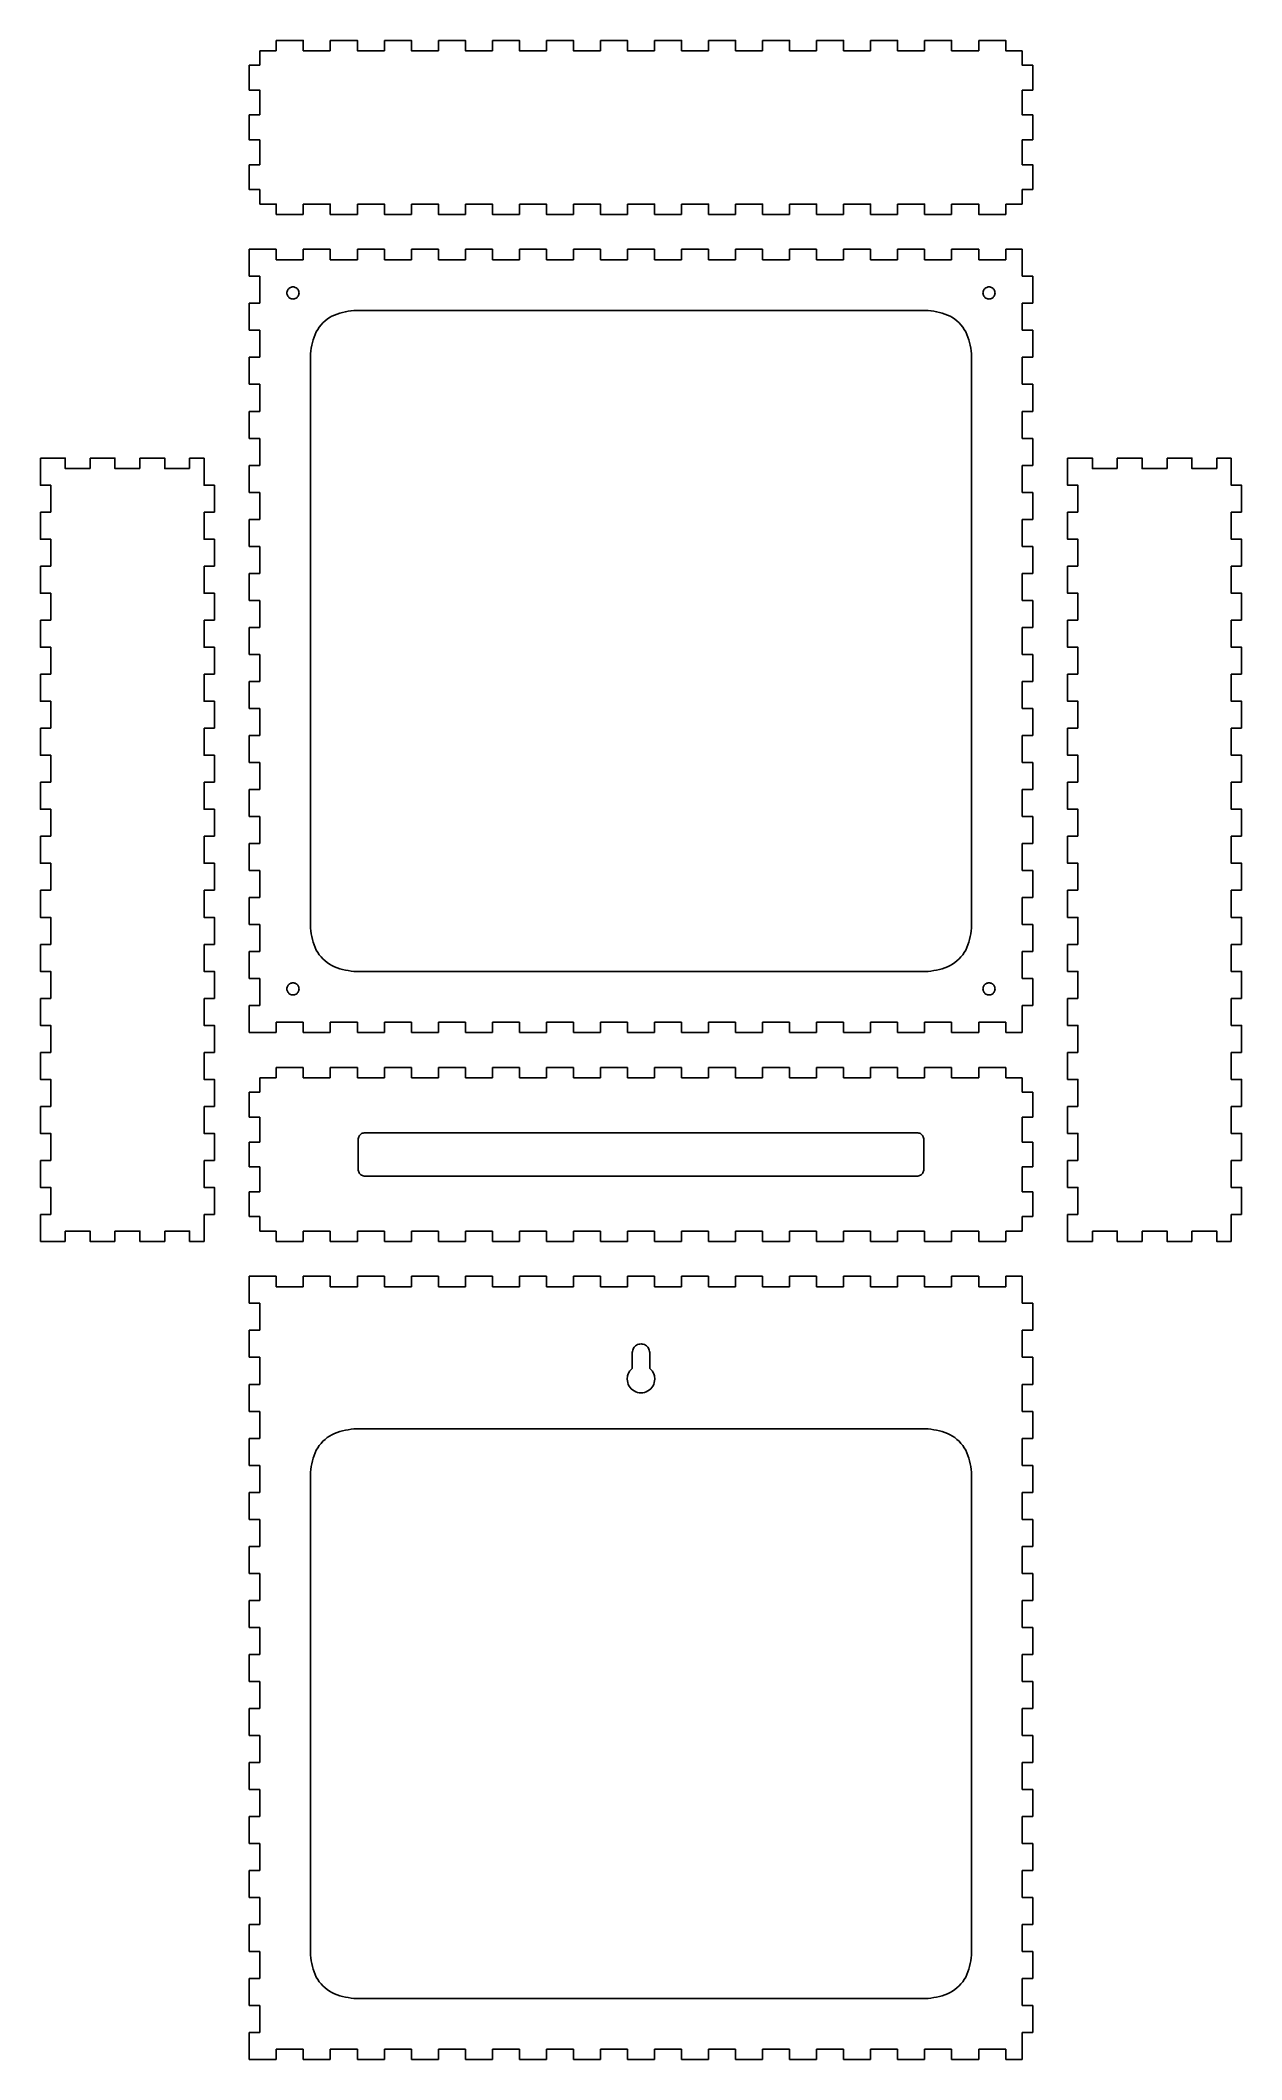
# Model space of a CAD drawing. Extents: x 132 to 477, y 205 to 785.
import ezdxf

# ---------------------------------------------------------------- set-up
doc = ezdxf.new("R2010")
doc.units = 0
doc.layers.add('box_20140827_153616_847966', color=7, linetype='CONTINUOUS')

msp = doc.modelspace()

# ---------------------------------------------------------------- linework, layer by layer
at = {"layer": 'box_20140827_153616_847966', "color": 7}
for points in [[(199.784275, 785.085474), (199.784275, 782.086863)], [(199.784275, 785.085474), (207.541858, 785.085474), (207.541858, 782.086863), (215.299442, 782.086863)], [(215.299442, 785.085474), (215.299442, 782.086863)], [(215.299442, 785.085474), (223.060553, 785.085474), (223.060553, 782.086863), (230.818136, 782.086863)], [(230.818136, 785.085474), (230.818136, 782.086863)], [(230.818136, 785.085474), (238.575719, 785.085474), (238.575719, 782.086863), (246.33683, 782.086863)], [(246.33683, 785.085474), (246.33683, 782.086863)], [(246.33683, 785.085474), (254.094414, 785.085474), (254.094414, 782.086863), (261.851997, 782.086863)], [(261.851997, 785.085474), (261.851997, 782.086863)], [(261.851997, 785.085474), (269.60958, 785.085474), (269.60958, 782.086863), (277.370692, 782.086863)], [(277.370692, 785.085474), (277.370692, 782.086863)], [(277.370692, 785.085474), (285.128275, 785.085474), (285.128275, 782.086863), (292.885858, 782.086863)], [(292.885858, 785.085474), (292.885858, 782.086863)], [(292.885858, 785.085474), (300.646969, 785.085474), (300.646969, 782.086863), (308.404553, 782.086863)], [(308.404553, 785.085474), (308.404553, 782.086863)], [(308.404553, 785.085474), (316.162136, 785.085474), (316.162136, 782.086863), (323.923247, 782.086863)], [(323.923247, 785.085474), (323.923247, 782.086863)], [(323.923247, 785.085474), (331.68083, 785.085474), (331.68083, 782.086863), (339.438414, 782.086863)], [(339.438414, 785.085474), (339.438414, 782.086863)], [(339.438414, 785.085474), (347.195997, 785.085474), (347.195997, 782.086863), (354.957108, 782.086863)], [(354.957108, 785.085474), (354.957108, 782.086863)], [(354.957108, 785.085474), (362.714692, 785.085474), (362.714692, 782.086863), (370.472275, 782.086863)], [(370.472275, 785.085474), (370.472275, 782.086863)], [(370.472275, 785.085474), (378.233386, 785.085474), (378.233386, 782.086863), (385.990969, 782.086863)], [(385.990969, 785.085474), (385.990969, 782.086863)], [(385.990969, 785.085474), (393.748553, 785.085474), (393.748553, 782.086863), (401.506136, 782.086863)], [(401.506136, 785.085474), (401.506136, 782.086863)], [(401.506136, 785.085474), (409.267247, 785.085474), (409.267247, 782.086863), (414.026219, 782.086863)], [(195.025303, 763.657752), (195.025303, 770.801502), (192.026692, 770.801502), (192.026692, 777.941724)], [(195.025303, 777.941724), (192.026692, 777.941724)], [(195.025303, 782.086863), (199.784275, 782.086863)], [(195.025303, 777.941724), (195.025303, 782.086863)], [(417.02483, 770.801502), (417.02483, 777.941724), (414.026219, 777.941724), (414.026219, 782.086863)], [(417.02483, 756.514002), (417.02483, 763.657752), (414.026219, 763.657752), (414.026219, 770.801502)], [(417.02483, 770.801502), (414.026219, 770.801502)], [(195.025303, 749.370252), (195.025303, 756.514002), (192.026692, 756.514002), (192.026692, 763.657752)], [(195.025303, 763.657752), (192.026692, 763.657752)], [(417.02483, 742.23003), (417.02483, 749.370252), (414.026219, 749.370252), (414.026219, 756.514002)], [(417.02483, 756.514002), (414.026219, 756.514002)], [(195.025303, 738.084891), (195.025303, 742.23003), (192.026692, 742.23003), (192.026692, 749.370252)], [(195.025303, 749.370252), (192.026692, 749.370252)], [(195.025303, 738.084891), (199.784275, 738.084891), (199.784275, 735.08628), (207.541858, 735.08628)], [(207.541858, 738.084891), (207.541858, 735.08628)], [(207.541858, 738.084891), (215.299442, 738.084891), (215.299442, 735.08628), (223.060553, 735.08628)], [(223.060553, 738.084891), (223.060553, 735.08628)], [(223.060553, 738.084891), (230.818136, 738.084891), (230.818136, 735.08628), (238.575719, 735.08628)], [(238.575719, 738.084891), (238.575719, 735.08628)], [(238.575719, 738.084891), (246.33683, 738.084891), (246.33683, 735.08628), (254.094414, 735.08628)], [(254.094414, 738.084891), (254.094414, 735.08628)], [(254.094414, 738.084891), (261.851997, 738.084891), (261.851997, 735.08628), (269.60958, 735.08628)], [(269.60958, 738.084891), (269.60958, 735.08628)], [(269.60958, 738.084891), (277.370692, 738.084891), (277.370692, 735.08628), (285.128275, 735.08628)], [(285.128275, 738.084891), (285.128275, 735.08628)], [(285.128275, 738.084891), (292.885858, 738.084891), (292.885858, 735.08628), (300.646969, 735.08628)], [(300.646969, 738.084891), (300.646969, 735.08628)], [(300.646969, 738.084891), (308.404553, 738.084891), (308.404553, 735.08628), (316.162136, 735.08628)], [(316.162136, 738.084891), (316.162136, 735.08628)], [(316.162136, 738.084891), (323.923247, 738.084891), (323.923247, 735.08628), (331.68083, 735.08628)], [(331.68083, 738.084891), (331.68083, 735.08628)], [(331.68083, 738.084891), (339.438414, 738.084891), (339.438414, 735.08628), (347.195997, 735.08628)], [(347.195997, 738.084891), (347.195997, 735.08628)], [(347.195997, 738.084891), (354.957108, 738.084891), (354.957108, 735.08628), (362.714692, 735.08628)], [(362.714692, 738.084891), (362.714692, 735.08628)], [(362.714692, 738.084891), (370.472275, 738.084891), (370.472275, 735.08628), (378.233386, 735.08628)], [(378.233386, 738.084891), (378.233386, 735.08628)], [(378.233386, 738.084891), (385.990969, 738.084891), (385.990969, 735.08628), (393.748553, 735.08628)], [(393.748553, 738.084891), (393.748553, 735.08628)], [(393.748553, 738.084891), (401.506136, 738.084891), (401.506136, 735.08628), (409.267247, 735.08628)], [(409.267247, 738.084891), (409.267247, 735.08628)], [(409.267247, 738.084891), (414.026219, 738.084891)], [(414.026219, 738.084891), (414.026219, 742.23003)], [(417.02483, 742.23003), (414.026219, 742.23003)], [(192.026692, 717.327447), (192.026692, 725.08503)], [(192.026692, 725.08503), (199.784275, 725.08503)], [(199.784275, 725.08503), (199.784275, 722.086419)], [(207.541858, 725.08503), (215.299442, 725.08503)], [(207.541858, 725.08503), (207.541858, 722.086419)], [(215.299442, 725.08503), (215.299442, 722.086419)], [(223.060553, 725.08503), (230.818136, 725.08503)], [(223.060553, 725.08503), (223.060553, 722.086419)], [(230.818136, 725.08503), (230.818136, 722.086419)], [(238.575719, 725.08503), (246.33683, 725.08503)], [(238.575719, 725.08503), (238.575719, 722.086419)], [(246.33683, 725.08503), (246.33683, 722.086419)], [(254.094414, 725.08503), (261.851997, 725.08503)], [(254.094414, 725.08503), (254.094414, 722.086419)], [(261.851997, 725.08503), (261.851997, 722.086419)], [(269.60958, 725.08503), (277.370692, 725.08503)], [(269.60958, 725.08503), (269.60958, 722.086419)], [(277.370692, 725.08503), (277.370692, 722.086419)], [(285.128275, 725.08503), (292.885858, 725.08503)], [(285.128275, 725.08503), (285.128275, 722.086419)], [(292.885858, 725.08503), (292.885858, 722.086419)], [(300.646969, 725.08503), (308.404553, 725.08503)], [(300.646969, 725.08503), (300.646969, 722.086419)], [(308.404553, 725.08503), (308.404553, 722.086419)], [(316.162136, 725.08503), (323.923247, 725.08503)], [(316.162136, 725.08503), (316.162136, 722.086419)], [(323.923247, 725.08503), (323.923247, 722.086419)], [(331.68083, 725.08503), (339.438414, 725.08503)], [(331.68083, 725.08503), (331.68083, 722.086419)], [(339.438414, 725.08503), (339.438414, 722.086419)], [(347.195997, 725.08503), (354.957108, 725.08503)], [(347.195997, 725.08503), (347.195997, 722.086419)], [(354.957108, 725.08503), (354.957108, 722.086419)], [(362.714692, 725.08503), (370.472275, 725.08503)], [(362.714692, 725.08503), (362.714692, 722.086419)], [(370.472275, 725.08503), (370.472275, 722.086419)], [(378.233386, 725.08503), (385.990969, 725.08503)], [(378.233386, 725.08503), (378.233386, 722.086419)], [(385.990969, 725.08503), (385.990969, 722.086419)], [(393.748553, 725.08503), (401.506136, 725.08503)], [(393.748553, 725.08503), (393.748553, 722.086419)], [(401.506136, 725.08503), (401.506136, 722.086419)], [(409.267247, 725.08503), (414.026219, 725.08503)], [(409.267247, 725.08503), (409.267247, 722.086419)], [(414.026219, 717.327447), (414.026219, 725.08503)], [(199.784275, 722.086419), (207.541858, 722.086419)], [(215.299442, 722.086419), (223.060553, 722.086419)], [(230.818136, 722.086419), (238.575719, 722.086419)], [(246.33683, 722.086419), (254.094414, 722.086419)], [(261.851997, 722.086419), (269.60958, 722.086419)], [(277.370692, 722.086419), (285.128275, 722.086419)], [(292.885858, 722.086419), (300.646969, 722.086419)], [(308.404553, 722.086419), (316.162136, 722.086419)], [(323.923247, 722.086419), (331.68083, 722.086419)], [(339.438414, 722.086419), (347.195997, 722.086419)], [(354.957108, 722.086419), (362.714692, 722.086419)], [(370.472275, 722.086419), (378.233386, 722.086419)], [(385.990969, 722.086419), (393.748553, 722.086419)], [(401.506136, 722.086419), (409.267247, 722.086419)], [(195.025303, 717.327447), (192.026692, 717.327447)], [(195.025303, 709.569863), (195.025303, 717.327447)], [(417.02483, 717.327447), (414.026219, 717.327447)], [(417.02483, 709.569863), (417.02483, 717.327447)], [(195.025303, 709.569863), (192.026692, 709.569863)], [(192.026692, 701.808752), (192.026692, 709.569863)], [(206.313707, 712.538361), (206.313707, 712.538361)], [(406.2185, 712.538361), (406.2185, 712.538361)], [(417.02483, 709.569863), (414.026219, 709.569863)], [(414.026219, 701.808752), (414.026219, 709.569863)], [(195.025303, 701.808752), (192.026692, 701.808752)], [(195.025303, 694.051169), (195.025303, 701.808752)], [(222.065751, 707.546012), (386.985767, 707.546012)], [(222.065751, 707.546012), (222.065751, 707.546012)], [(417.02483, 701.808752), (414.026219, 701.808752)], [(417.02483, 694.051169), (417.02483, 701.808752)], [(195.025303, 694.051169), (192.026692, 694.051169)], [(192.026692, 686.293585), (192.026692, 694.051169)], [(209.565751, 530.125961), (209.565751, 695.046002)], [(399.485771, 695.046002), (399.485771, 530.125961)], [(417.02483, 694.051169), (414.026219, 694.051169)], [(414.026219, 686.293585), (414.026219, 694.051169)], [(195.025303, 686.293585), (192.026692, 686.293585)], [(195.025303, 678.532474), (195.025303, 686.293585)], [(417.02483, 686.293585), (414.026219, 686.293585)], [(417.02483, 678.532474), (417.02483, 686.293585)], [(195.025303, 678.532474), (192.026692, 678.532474)], [(192.026692, 670.774891), (192.026692, 678.532474)], [(417.02483, 678.532474), (414.026219, 678.532474)], [(414.026219, 670.774891), (414.026219, 678.532474)], [(195.025303, 670.774891), (192.026692, 670.774891)], [(195.025303, 663.017308), (195.025303, 670.774891)], [(417.02483, 670.774891), (414.026219, 670.774891)], [(417.02483, 663.017308), (417.02483, 670.774891)], [(132.026247, 665.084585), (139.166469, 665.084585), (139.166469, 662.085974), (146.310219, 662.085974)], [(135.024858, 649.569419), (135.024858, 657.327002), (132.026247, 657.327002), (132.026247, 665.084585)], [(146.310219, 665.084585), (146.310219, 662.085974)], [(146.310219, 665.084585), (153.453969, 665.084585), (153.453969, 662.085974), (160.597719, 662.085974)], [(160.597719, 665.084585), (160.597719, 662.085974)], [(160.597719, 665.084585), (167.737942, 665.084585), (167.737942, 662.085974), (174.881692, 662.085974)], [(174.881692, 665.084585), (174.881692, 662.085974)], [(174.881692, 665.084585), (179.023303, 665.084585)], [(182.025442, 649.569419), (182.025442, 657.327002), (179.023303, 657.327002), (179.023303, 665.084585)], [(195.025303, 663.017308), (192.026692, 663.017308)], [(192.026692, 655.256197), (192.026692, 663.017308)], [(417.02483, 663.017308), (414.026219, 663.017308)], [(414.026219, 655.256197), (414.026219, 663.017308)], [(427.02608, 665.084585), (434.166303, 665.084585), (434.166303, 662.085974), (441.310053, 662.085974)], [(430.024692, 649.569419), (430.024692, 657.327002), (427.02608, 657.327002), (427.02608, 665.084585)], [(441.310053, 665.084585), (441.310053, 662.085974)], [(441.310053, 665.084585), (448.453803, 665.084585), (448.453803, 662.085974), (455.597553, 662.085974)], [(455.597553, 665.084585), (455.597553, 662.085974)], [(455.597553, 665.084585), (462.737775, 665.084585), (462.737775, 662.085974), (469.881525, 662.085974)], [(469.881525, 665.084585), (469.881525, 662.085974)], [(469.881525, 665.084585), (474.026664, 665.084585)], [(477.025275, 649.569419), (477.025275, 657.327002), (474.026664, 657.327002), (474.026664, 665.084585)], [(195.025303, 655.256197), (192.026692, 655.256197)], [(195.025303, 647.498613), (195.025303, 655.256197)], [(417.02483, 655.256197), (414.026219, 655.256197)], [(417.02483, 647.498613), (417.02483, 655.256197)], [(135.024858, 634.050724), (135.024858, 641.808308), (132.026247, 641.808308), (132.026247, 649.569419)], [(135.024858, 649.569419), (132.026247, 649.569419)], [(182.025442, 634.050724), (182.025442, 641.808308), (179.023303, 641.808308), (179.023303, 649.569419)], [(182.025442, 649.569419), (179.023303, 649.569419)], [(195.025303, 647.498613), (192.026692, 647.498613)], [(192.026692, 639.74103), (192.026692, 647.498613)], [(417.02483, 647.498613), (414.026219, 647.498613)], [(414.026219, 639.74103), (414.026219, 647.498613)], [(430.024692, 634.050724), (430.024692, 641.808308), (427.02608, 641.808308), (427.02608, 649.569419)], [(430.024692, 649.569419), (427.02608, 649.569419)], [(477.025275, 634.050724), (477.025275, 641.808308), (474.026664, 641.808308), (474.026664, 649.569419)], [(477.025275, 649.569419), (474.026664, 649.569419)], [(195.025303, 639.74103), (192.026692, 639.74103)], [(195.025303, 631.983447), (195.025303, 639.74103)], [(417.02483, 639.74103), (414.026219, 639.74103)], [(417.02483, 631.983447), (417.02483, 639.74103)], [(135.024858, 618.53203), (135.024858, 626.293141), (132.026247, 626.293141), (132.026247, 634.050724)], [(135.024858, 634.050724), (132.026247, 634.050724)], [(182.025442, 618.53203), (182.025442, 626.293141), (179.023303, 626.293141), (179.023303, 634.050724)], [(182.025442, 634.050724), (179.023303, 634.050724)], [(430.024692, 618.53203), (430.024692, 626.293141), (427.02608, 626.293141), (427.02608, 634.050724)], [(430.024692, 634.050724), (427.02608, 634.050724)], [(477.025275, 618.53203), (477.025275, 626.293141), (474.026664, 626.293141), (474.026664, 634.050724)], [(477.025275, 634.050724), (474.026664, 634.050724)], [(195.025303, 631.983447), (192.026692, 631.983447)], [(192.026692, 624.222335), (192.026692, 631.983447)], [(417.02483, 631.983447), (414.026219, 631.983447)], [(414.026219, 624.222335), (414.026219, 631.983447)], [(195.025303, 624.222335), (192.026692, 624.222335)], [(195.025303, 616.464752), (195.025303, 624.222335)], [(417.02483, 624.222335), (414.026219, 624.222335)], [(417.02483, 616.464752), (417.02483, 624.222335)], [(135.024858, 603.016863), (135.024858, 610.774447), (132.026247, 610.774447), (132.026247, 618.53203)], [(135.024858, 618.53203), (132.026247, 618.53203)], [(182.025442, 603.016863), (182.025442, 610.774447), (179.023303, 610.774447), (179.023303, 618.53203)], [(182.025442, 618.53203), (179.023303, 618.53203)], [(195.025303, 616.464752), (192.026692, 616.464752)], [(192.026692, 608.707169), (192.026692, 616.464752)], [(417.02483, 616.464752), (414.026219, 616.464752)], [(414.026219, 608.707169), (414.026219, 616.464752)], [(430.024692, 603.016863), (430.024692, 610.774447), (427.02608, 610.774447), (427.02608, 618.53203)], [(430.024692, 618.53203), (427.02608, 618.53203)], [(477.025275, 603.016863), (477.025275, 610.774447), (474.026664, 610.774447), (474.026664, 618.53203)], [(477.025275, 618.53203), (474.026664, 618.53203)], [(195.025303, 608.707169), (192.026692, 608.707169)], [(195.025303, 600.946058), (195.025303, 608.707169)], [(417.02483, 608.707169), (414.026219, 608.707169)], [(417.02483, 600.946058), (417.02483, 608.707169)], [(135.024858, 587.498169), (135.024858, 595.25928), (132.026247, 595.25928), (132.026247, 603.016863)], [(135.024858, 603.016863), (132.026247, 603.016863)], [(182.025442, 587.498169), (182.025442, 595.25928), (179.023303, 595.25928), (179.023303, 603.016863)], [(182.025442, 603.016863), (179.023303, 603.016863)], [(195.025303, 600.946058), (192.026692, 600.946058)], [(192.026692, 593.188474), (192.026692, 600.946058)], [(417.02483, 600.946058), (414.026219, 600.946058)], [(414.026219, 593.188474), (414.026219, 600.946058)], [(430.024692, 587.498169), (430.024692, 595.25928), (427.02608, 595.25928), (427.02608, 603.016863)], [(430.024692, 603.016863), (427.02608, 603.016863)], [(477.025275, 587.498169), (477.025275, 595.25928), (474.026664, 595.25928), (474.026664, 603.016863)], [(477.025275, 603.016863), (474.026664, 603.016863)], [(195.025303, 593.188474), (192.026692, 593.188474)], [(195.025303, 585.430891), (195.025303, 593.188474)], [(417.02483, 593.188474), (414.026219, 593.188474)], [(417.02483, 585.430891), (417.02483, 593.188474)], [(135.024858, 571.983002), (135.024858, 579.740585), (132.026247, 579.740585), (132.026247, 587.498169)], [(135.024858, 587.498169), (132.026247, 587.498169)], [(182.025442, 571.983002), (182.025442, 579.740585), (179.023303, 579.740585), (179.023303, 587.498169)], [(182.025442, 587.498169), (179.023303, 587.498169)], [(430.024692, 571.983002), (430.024692, 579.740585), (427.02608, 579.740585), (427.02608, 587.498169)], [(430.024692, 587.498169), (427.02608, 587.498169)], [(477.025275, 571.983002), (477.025275, 579.740585), (474.026664, 579.740585), (474.026664, 587.498169)], [(477.025275, 587.498169), (474.026664, 587.498169)], [(195.025303, 585.430891), (192.026692, 585.430891)], [(192.026692, 577.673308), (192.026692, 585.430891)], [(417.02483, 585.430891), (414.026219, 585.430891)], [(414.026219, 577.673308), (414.026219, 585.430891)], [(195.025303, 577.673308), (192.026692, 577.673308)], [(195.025303, 569.912197), (195.025303, 577.673308)], [(417.02483, 577.673308), (414.026219, 577.673308)], [(417.02483, 569.912197), (417.02483, 577.673308)], [(135.024858, 556.464308), (135.024858, 564.221891), (132.026247, 564.221891), (132.026247, 571.983002)], [(135.024858, 571.983002), (132.026247, 571.983002)], [(182.025442, 556.464308), (182.025442, 564.221891), (179.023303, 564.221891), (179.023303, 571.983002)], [(182.025442, 571.983002), (179.023303, 571.983002)], [(195.025303, 569.912197), (192.026692, 569.912197)], [(192.026692, 562.154613), (192.026692, 569.912197)], [(417.02483, 569.912197), (414.026219, 569.912197)], [(414.026219, 562.154613), (414.026219, 569.912197)], [(430.024692, 556.464308), (430.024692, 564.221891), (427.02608, 564.221891), (427.02608, 571.983002)], [(430.024692, 571.983002), (427.02608, 571.983002)], [(477.025275, 556.464308), (477.025275, 564.221891), (474.026664, 564.221891), (474.026664, 571.983002)], [(477.025275, 571.983002), (474.026664, 571.983002)], [(195.025303, 562.154613), (192.026692, 562.154613)], [(195.025303, 554.39703), (195.025303, 562.154613)], [(417.02483, 562.154613), (414.026219, 562.154613)], [(417.02483, 554.39703), (417.02483, 562.154613)], [(135.024858, 540.949141), (135.024858, 548.706724), (132.026247, 548.706724), (132.026247, 556.464308)], [(135.024858, 556.464308), (132.026247, 556.464308)], [(182.025442, 540.949141), (182.025442, 548.706724), (179.023303, 548.706724), (179.023303, 556.464308)], [(182.025442, 556.464308), (179.023303, 556.464308)], [(195.025303, 554.39703), (192.026692, 554.39703)], [(192.026692, 546.635919), (192.026692, 554.39703)], [(417.02483, 554.39703), (414.026219, 554.39703)], [(414.026219, 546.635919), (414.026219, 554.39703)], [(430.024692, 540.949141), (430.024692, 548.706724), (427.02608, 548.706724), (427.02608, 556.464308)], [(430.024692, 556.464308), (427.02608, 556.464308)], [(477.025275, 540.949141), (477.025275, 548.706724), (474.026664, 548.706724), (474.026664, 556.464308)], [(477.025275, 556.464308), (474.026664, 556.464308)], [(195.025303, 546.635919), (192.026692, 546.635919)], [(195.025303, 538.878335), (195.025303, 546.635919)], [(417.02483, 546.635919), (414.026219, 546.635919)], [(417.02483, 538.878335), (417.02483, 546.635919)], [(135.024858, 525.430447), (135.024858, 533.18803), (132.026247, 533.18803), (132.026247, 540.949141)], [(135.024858, 540.949141), (132.026247, 540.949141)], [(182.025442, 525.430447), (182.025442, 533.18803), (179.023303, 533.18803), (179.023303, 540.949141)], [(182.025442, 540.949141), (179.023303, 540.949141)], [(430.024692, 525.430447), (430.024692, 533.18803), (427.02608, 533.18803), (427.02608, 540.949141)], [(430.024692, 540.949141), (427.02608, 540.949141)], [(477.025275, 525.430447), (477.025275, 533.18803), (474.026664, 533.18803), (474.026664, 540.949141)], [(477.025275, 540.949141), (474.026664, 540.949141)], [(195.025303, 538.878335), (192.026692, 538.878335)], [(192.026692, 531.120752), (192.026692, 538.878335)], [(417.02483, 538.878335), (414.026219, 538.878335)], [(414.026219, 531.120752), (414.026219, 538.878335)], [(195.025303, 531.120752), (192.026692, 531.120752)], [(195.025303, 523.363169), (195.025303, 531.120752)], [(417.02483, 531.120752), (414.026219, 531.120752)], [(417.02483, 523.363169), (417.02483, 531.120752)], [(135.024858, 509.911752), (135.024858, 517.672863), (132.026247, 517.672863), (132.026247, 525.430447)], [(135.024858, 525.430447), (132.026247, 525.430447)], [(182.025442, 509.911752), (182.025442, 517.672863), (179.023303, 517.672863), (179.023303, 525.430447)], [(182.025442, 525.430447), (179.023303, 525.430447)], [(195.025303, 523.363169), (192.026692, 523.363169)], [(192.026692, 515.602058), (192.026692, 523.363169)], [(417.02483, 523.363169), (414.026219, 523.363169)], [(414.026219, 515.602058), (414.026219, 523.363169)], [(430.024692, 509.911752), (430.024692, 517.672863), (427.02608, 517.672863), (427.02608, 525.430447)], [(430.024692, 525.430447), (427.02608, 525.430447)], [(477.025275, 509.911752), (477.025275, 517.672863), (474.026664, 517.672863), (474.026664, 525.430447)], [(477.025275, 525.430447), (474.026664, 525.430447)], [(386.985767, 517.625961), (222.065751, 517.625961)], [(195.025303, 515.602058), (192.026692, 515.602058)], [(195.025303, 507.844474), (195.025303, 515.602058)], [(206.313707, 512.633559), (206.313707, 512.633559)], [(406.2185, 512.633559), (406.2185, 512.633559)], [(417.02483, 515.602058), (414.026219, 515.602058)], [(417.02483, 507.844474), (417.02483, 515.602058)], [(135.024858, 494.396585), (135.024858, 502.154169), (132.026247, 502.154169), (132.026247, 509.911752)], [(135.024858, 509.911752), (132.026247, 509.911752)], [(182.025442, 494.396585), (182.025442, 502.154169), (179.023303, 502.154169), (179.023303, 509.911752)], [(182.025442, 509.911752), (179.023303, 509.911752)], [(195.025303, 507.844474), (192.026692, 507.844474)], [(192.026692, 500.086891), (192.026692, 507.844474)], [(417.02483, 507.844474), (414.026219, 507.844474)], [(414.026219, 500.086891), (414.026219, 507.844474)], [(430.024692, 494.396585), (430.024692, 502.154169), (427.02608, 502.154169), (427.02608, 509.911752)], [(430.024692, 509.911752), (427.02608, 509.911752)], [(477.025275, 494.396585), (477.025275, 502.154169), (474.026664, 502.154169), (474.026664, 509.911752)], [(477.025275, 509.911752), (474.026664, 509.911752)], [(192.026692, 500.086891), (199.784275, 500.086891)], [(199.784275, 503.085502), (207.541858, 503.085502)], [(199.784275, 503.085502), (199.784275, 500.086891)], [(207.541858, 503.085502), (207.541858, 500.086891)], [(207.541858, 500.086891), (215.299442, 500.086891)], [(215.299442, 503.085502), (223.060553, 503.085502)], [(215.299442, 503.085502), (215.299442, 500.086891)], [(223.060553, 503.085502), (223.060553, 500.086891)], [(223.060553, 500.086891), (230.818136, 500.086891)], [(230.818136, 503.085502), (238.575719, 503.085502)], [(230.818136, 503.085502), (230.818136, 500.086891)], [(238.575719, 503.085502), (238.575719, 500.086891)], [(238.575719, 500.086891), (246.33683, 500.086891)], [(246.33683, 503.085502), (254.094414, 503.085502)], [(246.33683, 503.085502), (246.33683, 500.086891)], [(254.094414, 503.085502), (254.094414, 500.086891)], [(254.094414, 500.086891), (261.851997, 500.086891)], [(261.851997, 503.085502), (269.60958, 503.085502)], [(261.851997, 503.085502), (261.851997, 500.086891)], [(269.60958, 503.085502), (269.60958, 500.086891)], [(269.60958, 500.086891), (277.370692, 500.086891)], [(277.370692, 503.085502), (285.128275, 503.085502)], [(277.370692, 503.085502), (277.370692, 500.086891)], [(285.128275, 503.085502), (285.128275, 500.086891)], [(285.128275, 500.086891), (292.885858, 500.086891)], [(292.885858, 503.085502), (300.646969, 503.085502)], [(292.885858, 503.085502), (292.885858, 500.086891)], [(300.646969, 503.085502), (300.646969, 500.086891)], [(300.646969, 500.086891), (308.404553, 500.086891)], [(308.404553, 503.085502), (316.162136, 503.085502)], [(308.404553, 503.085502), (308.404553, 500.086891)], [(316.162136, 503.085502), (316.162136, 500.086891)], [(316.162136, 500.086891), (323.923247, 500.086891)], [(323.923247, 503.085502), (331.68083, 503.085502)], [(323.923247, 503.085502), (323.923247, 500.086891)], [(331.68083, 503.085502), (331.68083, 500.086891)], [(331.68083, 500.086891), (339.438414, 500.086891)], [(339.438414, 503.085502), (347.195997, 503.085502)], [(339.438414, 503.085502), (339.438414, 500.086891)], [(347.195997, 503.085502), (347.195997, 500.086891)], [(347.195997, 500.086891), (354.957108, 500.086891)], [(354.957108, 503.085502), (362.714692, 503.085502)], [(354.957108, 503.085502), (354.957108, 500.086891)], [(362.714692, 503.085502), (362.714692, 500.086891)], [(362.714692, 500.086891), (370.472275, 500.086891)], [(370.472275, 503.085502), (378.233386, 503.085502)], [(370.472275, 503.085502), (370.472275, 500.086891)], [(378.233386, 503.085502), (378.233386, 500.086891)], [(378.233386, 500.086891), (385.990969, 500.086891)], [(385.990969, 503.085502), (393.748553, 503.085502)], [(385.990969, 503.085502), (385.990969, 500.086891)], [(393.748553, 503.085502), (393.748553, 500.086891)], [(393.748553, 500.086891), (401.506136, 500.086891)], [(401.506136, 503.085502), (409.267247, 503.085502)], [(401.506136, 503.085502), (401.506136, 500.086891)], [(409.267247, 503.085502), (409.267247, 500.086891)], [(409.267247, 500.086891), (414.026219, 500.086891)], [(135.024858, 478.877891), (135.024858, 486.639002), (132.026247, 486.639002), (132.026247, 494.396585)], [(135.024858, 494.396585), (132.026247, 494.396585)], [(182.025442, 478.877891), (182.025442, 486.639002), (179.023303, 486.639002), (179.023303, 494.396585)], [(182.025442, 494.396585), (179.023303, 494.396585)], [(430.024692, 478.877891), (430.024692, 486.639002), (427.02608, 486.639002), (427.02608, 494.396585)], [(430.024692, 494.396585), (427.02608, 494.396585)], [(477.025275, 478.877891), (477.025275, 486.639002), (474.026664, 486.639002), (474.026664, 494.396585)], [(477.025275, 494.396585), (474.026664, 494.396585)], [(199.784275, 490.085641), (207.541858, 490.085641)], [(199.784275, 490.085641), (199.784275, 487.08703)], [(207.541858, 490.085641), (207.541858, 487.08703)], [(215.299442, 490.085641), (223.060553, 490.085641)], [(215.299442, 490.085641), (215.299442, 487.08703)], [(223.060553, 490.085641), (223.060553, 487.08703)], [(230.818136, 490.085641), (238.575719, 490.085641)], [(230.818136, 490.085641), (230.818136, 487.08703)], [(238.575719, 490.085641), (238.575719, 487.08703)], [(246.33683, 490.085641), (254.094414, 490.085641)], [(246.33683, 490.085641), (246.33683, 487.08703)], [(254.094414, 490.085641), (254.094414, 487.08703)], [(261.851997, 490.085641), (269.60958, 490.085641)], [(261.851997, 490.085641), (261.851997, 487.08703)], [(269.60958, 490.085641), (269.60958, 487.08703)], [(277.370692, 490.085641), (285.128275, 490.085641)], [(277.370692, 490.085641), (277.370692, 487.08703)], [(285.128275, 490.085641), (285.128275, 487.08703)], [(292.885858, 490.085641), (300.646969, 490.085641)], [(292.885858, 490.085641), (292.885858, 487.08703)], [(300.646969, 490.085641), (300.646969, 487.08703)], [(308.404553, 490.085641), (316.162136, 490.085641)], [(308.404553, 490.085641), (308.404553, 487.08703)], [(316.162136, 490.085641), (316.162136, 487.08703)], [(323.923247, 490.085641), (331.68083, 490.085641)], [(323.923247, 490.085641), (323.923247, 487.08703)], [(331.68083, 490.085641), (331.68083, 487.08703)], [(339.438414, 490.085641), (347.195997, 490.085641)], [(339.438414, 490.085641), (339.438414, 487.08703)], [(347.195997, 490.085641), (347.195997, 487.08703)], [(354.957108, 490.085641), (362.714692, 490.085641)], [(354.957108, 490.085641), (354.957108, 487.08703)], [(362.714692, 490.085641), (362.714692, 487.08703)], [(370.472275, 490.085641), (378.233386, 490.085641)], [(370.472275, 490.085641), (370.472275, 487.08703)], [(378.233386, 490.085641), (378.233386, 487.08703)], [(385.990969, 490.085641), (393.748553, 490.085641)], [(385.990969, 490.085641), (385.990969, 487.08703)], [(393.748553, 490.085641), (393.748553, 487.08703)], [(401.506136, 490.085641), (409.267247, 490.085641)], [(401.506136, 490.085641), (401.506136, 487.08703)], [(409.267247, 490.085641), (409.267247, 487.08703)], [(195.025303, 482.941891), (192.026692, 482.941891)], [(192.026692, 475.801669), (192.026692, 482.941891)], [(195.025303, 482.941891), (195.025303, 487.08703)], [(195.025303, 487.08703), (199.784275, 487.08703)], [(207.541858, 487.08703), (215.299442, 487.08703)], [(223.060553, 487.08703), (230.818136, 487.08703)], [(238.575719, 487.08703), (246.33683, 487.08703)], [(254.094414, 487.08703), (261.851997, 487.08703)], [(269.60958, 487.08703), (277.370692, 487.08703)], [(285.128275, 487.08703), (292.885858, 487.08703)], [(300.646969, 487.08703), (308.404553, 487.08703)], [(316.162136, 487.08703), (323.923247, 487.08703)], [(331.68083, 487.08703), (339.438414, 487.08703)], [(347.195997, 487.08703), (354.957108, 487.08703)], [(362.714692, 487.08703), (370.472275, 487.08703)], [(378.233386, 487.08703), (385.990969, 487.08703)], [(393.748553, 487.08703), (401.506136, 487.08703)], [(409.267247, 487.08703), (414.026219, 487.08703)], [(414.026219, 482.941891), (414.026219, 487.08703)], [(417.02483, 482.941891), (414.026219, 482.941891)], [(417.02483, 475.801669), (417.02483, 482.941891)], [(135.024858, 463.362724), (135.024858, 471.120308), (132.026247, 471.120308), (132.026247, 478.877891)], [(135.024858, 478.877891), (132.026247, 478.877891)], [(182.025442, 463.362724), (182.025442, 471.120308), (179.023303, 471.120308), (179.023303, 478.877891)], [(182.025442, 478.877891), (179.023303, 478.877891)], [(195.025303, 475.801669), (192.026692, 475.801669)], [(195.025303, 468.657919), (195.025303, 475.801669)], [(417.02483, 475.801669), (414.026219, 475.801669)], [(414.026219, 468.657919), (414.026219, 475.801669)], [(430.024692, 463.362724), (430.024692, 471.120308), (427.02608, 471.120308), (427.02608, 478.877891)], [(430.024692, 478.877891), (427.02608, 478.877891)], [(477.025275, 463.362724), (477.025275, 471.120308), (474.026664, 471.120308), (474.026664, 478.877891)], [(477.025275, 478.877891), (474.026664, 478.877891)], [(225.275761, 471.336042), (383.775768, 471.336042)], [(225.275761, 471.336042), (225.275761, 471.336042)], [(195.025303, 468.657919), (192.026692, 468.657919)], [(192.026692, 461.514169), (192.026692, 468.657919)], [(223.275761, 460.836042), (223.275761, 469.336042)], [(385.775768, 469.336042), (385.775768, 460.836042)], [(417.02483, 468.657919), (414.026219, 468.657919)], [(417.02483, 461.514169), (417.02483, 468.657919)], [(135.024858, 447.84403), (135.024858, 455.601613), (132.026247, 455.601613), (132.026247, 463.362724)], [(135.024858, 463.362724), (132.026247, 463.362724)], [(182.025442, 447.84403), (182.025442, 455.601613), (179.023303, 455.601613), (179.023303, 463.362724)], [(182.025442, 463.362724), (179.023303, 463.362724)], [(195.025303, 461.514169), (192.026692, 461.514169)], [(195.025303, 454.370419), (195.025303, 461.514169)], [(383.775768, 458.836042), (225.275761, 458.836042)], [(417.02483, 461.514169), (414.026219, 461.514169)], [(414.026219, 454.370419), (414.026219, 461.514169)], [(430.024692, 447.84403), (430.024692, 455.601613), (427.02608, 455.601613), (427.02608, 463.362724)], [(430.024692, 463.362724), (427.02608, 463.362724)], [(477.025275, 447.84403), (477.025275, 455.601613), (474.026664, 455.601613), (474.026664, 463.362724)], [(477.025275, 463.362724), (474.026664, 463.362724)], [(195.025303, 454.370419), (192.026692, 454.370419)], [(192.026692, 447.230197), (192.026692, 454.370419)], [(417.02483, 454.370419), (414.026219, 454.370419)], [(417.02483, 447.230197), (417.02483, 454.370419)], [(132.026247, 440.086447), (132.026247, 447.84403)], [(135.024858, 447.84403), (132.026247, 447.84403)], [(179.023303, 440.086447), (179.023303, 447.84403)], [(182.025442, 447.84403), (179.023303, 447.84403)], [(195.025303, 447.230197), (192.026692, 447.230197)], [(195.025303, 443.085058), (195.025303, 447.230197)], [(417.02483, 447.230197), (414.026219, 447.230197)], [(414.026219, 443.085058), (414.026219, 447.230197)], [(427.02608, 440.086447), (427.02608, 447.84403)], [(430.024692, 447.84403), (427.02608, 447.84403)], [(474.026664, 440.086447), (474.026664, 447.84403)], [(477.025275, 447.84403), (474.026664, 447.84403)], [(139.166469, 443.085058), (139.166469, 440.086447)], [(139.166469, 443.085058), (146.310219, 443.085058), (146.310219, 440.086447), (153.453969, 440.086447)], [(153.453969, 443.085058), (153.453969, 440.086447)], [(153.453969, 443.085058), (160.597719, 443.085058), (160.597719, 440.086447), (167.737942, 440.086447)], [(167.737942, 443.085058), (167.737942, 440.086447)], [(167.737942, 443.085058), (174.881692, 443.085058), (174.881692, 440.086447), (179.023303, 440.086447)], [(195.025303, 443.085058), (199.784275, 443.085058)], [(199.784275, 443.085058), (199.784275, 440.086447)], [(207.541858, 443.085058), (215.299442, 443.085058)], [(207.541858, 443.085058), (207.541858, 440.086447)], [(215.299442, 443.085058), (215.299442, 440.086447)], [(223.060553, 443.085058), (230.818136, 443.085058)], [(223.060553, 443.085058), (223.060553, 440.086447)], [(230.818136, 443.085058), (230.818136, 440.086447)], [(238.575719, 443.085058), (246.33683, 443.085058)], [(238.575719, 443.085058), (238.575719, 440.086447)], [(246.33683, 443.085058), (246.33683, 440.086447)], [(254.094414, 443.085058), (261.851997, 443.085058)], [(254.094414, 443.085058), (254.094414, 440.086447)], [(261.851997, 443.085058), (261.851997, 440.086447)], [(269.60958, 443.085058), (277.370692, 443.085058)], [(269.60958, 443.085058), (269.60958, 440.086447)], [(277.370692, 443.085058), (277.370692, 440.086447)], [(285.128275, 443.085058), (292.885858, 443.085058)], [(285.128275, 443.085058), (285.128275, 440.086447)], [(292.885858, 443.085058), (292.885858, 440.086447)], [(300.646969, 443.085058), (308.404553, 443.085058)], [(300.646969, 443.085058), (300.646969, 440.086447)], [(308.404553, 443.085058), (308.404553, 440.086447)], [(316.162136, 443.085058), (323.923247, 443.085058)], [(316.162136, 443.085058), (316.162136, 440.086447)], [(323.923247, 443.085058), (323.923247, 440.086447)], [(331.68083, 443.085058), (339.438414, 443.085058)], [(331.68083, 443.085058), (331.68083, 440.086447)], [(339.438414, 443.085058), (339.438414, 440.086447)], [(347.195997, 443.085058), (354.957108, 443.085058)], [(347.195997, 443.085058), (347.195997, 440.086447)], [(354.957108, 443.085058), (354.957108, 440.086447)], [(362.714692, 443.085058), (370.472275, 443.085058)], [(362.714692, 443.085058), (362.714692, 440.086447)], [(370.472275, 443.085058), (370.472275, 440.086447)], [(378.233386, 443.085058), (385.990969, 443.085058)], [(378.233386, 443.085058), (378.233386, 440.086447)], [(385.990969, 443.085058), (385.990969, 440.086447)], [(393.748553, 443.085058), (401.506136, 443.085058)], [(393.748553, 443.085058), (393.748553, 440.086447)], [(401.506136, 443.085058), (401.506136, 440.086447)], [(409.267247, 443.085058), (414.026219, 443.085058)], [(409.267247, 443.085058), (409.267247, 440.086447)], [(434.166303, 443.085058), (434.166303, 440.086447)], [(434.166303, 443.085058), (441.310053, 443.085058), (441.310053, 440.086447), (448.453803, 440.086447)], [(448.453803, 443.085058), (448.453803, 440.086447)], [(448.453803, 443.085058), (455.597553, 443.085058), (455.597553, 440.086447), (462.737775, 440.086447)], [(462.737775, 443.085058), (462.737775, 440.086447)], [(462.737775, 443.085058), (469.881525, 443.085058), (469.881525, 440.086447), (474.026664, 440.086447)], [(132.026247, 440.086447), (139.166469, 440.086447)], [(199.784275, 440.086447), (207.541858, 440.086447)], [(215.299442, 440.086447), (223.060553, 440.086447)], [(230.818136, 440.086447), (238.575719, 440.086447)], [(246.33683, 440.086447), (254.094414, 440.086447)], [(261.851997, 440.086447), (269.60958, 440.086447)], [(277.370692, 440.086447), (285.128275, 440.086447)], [(292.885858, 440.086447), (300.646969, 440.086447)], [(308.404553, 440.086447), (316.162136, 440.086447)], [(323.923247, 440.086447), (331.68083, 440.086447)], [(339.438414, 440.086447), (347.195997, 440.086447)], [(354.957108, 440.086447), (362.714692, 440.086447)], [(370.472275, 440.086447), (378.233386, 440.086447)], [(385.990969, 440.086447), (393.748553, 440.086447)], [(401.506136, 440.086447), (409.267247, 440.086447)], [(427.02608, 440.086447), (434.166303, 440.086447)], [(192.026692, 422.327613), (192.026692, 430.085197)], [(192.026692, 430.085197), (199.784275, 430.085197)], [(199.784275, 430.085197), (199.784275, 427.086585)], [(207.541858, 430.085197), (215.299442, 430.085197)], [(207.541858, 430.085197), (207.541858, 427.086585)], [(215.299442, 430.085197), (215.299442, 427.086585)], [(223.060553, 430.085197), (230.818136, 430.085197)], [(223.060553, 430.085197), (223.060553, 427.086585)], [(230.818136, 430.085197), (230.818136, 427.086585)], [(238.575719, 430.085197), (246.33683, 430.085197)], [(238.575719, 430.085197), (238.575719, 427.086585)], [(246.33683, 430.085197), (246.33683, 427.086585)], [(254.094414, 430.085197), (261.851997, 430.085197)], [(254.094414, 430.085197), (254.094414, 427.086585)], [(261.851997, 430.085197), (261.851997, 427.086585)], [(269.60958, 430.085197), (277.370692, 430.085197)], [(269.60958, 430.085197), (269.60958, 427.086585)], [(277.370692, 430.085197), (277.370692, 427.086585)], [(285.128275, 430.085197), (292.885858, 430.085197)], [(285.128275, 430.085197), (285.128275, 427.086585)], [(292.885858, 430.085197), (292.885858, 427.086585)], [(300.646969, 430.085197), (308.404553, 430.085197)], [(300.646969, 430.085197), (300.646969, 427.086585)], [(308.404553, 430.085197), (308.404553, 427.086585)], [(316.162136, 430.085197), (323.923247, 430.085197)], [(316.162136, 430.085197), (316.162136, 427.086585)], [(323.923247, 430.085197), (323.923247, 427.086585)], [(331.68083, 430.085197), (339.438414, 430.085197)], [(331.68083, 430.085197), (331.68083, 427.086585)], [(339.438414, 430.085197), (339.438414, 427.086585)], [(347.195997, 430.085197), (354.957108, 430.085197)], [(347.195997, 430.085197), (347.195997, 427.086585)], [(354.957108, 430.085197), (354.957108, 427.086585)], [(362.714692, 430.085197), (370.472275, 430.085197)], [(362.714692, 430.085197), (362.714692, 427.086585)], [(370.472275, 430.085197), (370.472275, 427.086585)], [(378.233386, 430.085197), (385.990969, 430.085197)], [(378.233386, 430.085197), (378.233386, 427.086585)], [(385.990969, 430.085197), (385.990969, 427.086585)], [(393.748553, 430.085197), (401.506136, 430.085197)], [(393.748553, 430.085197), (393.748553, 427.086585)], [(401.506136, 430.085197), (401.506136, 427.086585)], [(409.267247, 430.085197), (414.026219, 430.085197)], [(409.267247, 430.085197), (409.267247, 427.086585)], [(414.026219, 422.327613), (414.026219, 430.085197)], [(199.784275, 427.086585), (207.541858, 427.086585)], [(215.299442, 427.086585), (223.060553, 427.086585)], [(230.818136, 427.086585), (238.575719, 427.086585)], [(246.33683, 427.086585), (254.094414, 427.086585)], [(261.851997, 427.086585), (269.60958, 427.086585)], [(277.370692, 427.086585), (285.128275, 427.086585)], [(292.885858, 427.086585), (300.646969, 427.086585)], [(308.404553, 427.086585), (316.162136, 427.086585)], [(323.923247, 427.086585), (331.68083, 427.086585)], [(339.438414, 427.086585), (347.195997, 427.086585)], [(354.957108, 427.086585), (362.714692, 427.086585)], [(370.472275, 427.086585), (378.233386, 427.086585)], [(385.990969, 427.086585), (393.748553, 427.086585)], [(401.506136, 427.086585), (409.267247, 427.086585)], [(195.025303, 422.327613), (192.026692, 422.327613)], [(195.025303, 414.57003), (195.025303, 422.327613)], [(417.02483, 422.327613), (414.026219, 422.327613)], [(417.02483, 414.57003), (417.02483, 422.327613)], [(195.025303, 414.57003), (192.026692, 414.57003)], [(192.026692, 406.808919), (192.026692, 414.57003)], [(417.02483, 414.57003), (414.026219, 414.57003)], [(414.026219, 406.808919), (414.026219, 414.57003)], [(195.025303, 406.808919), (192.026692, 406.808919)], [(195.025303, 399.051335), (195.025303, 406.808919)], [(302.021039, 408.171495), (302.021039, 403.629467)], [(304.525761, 410.667383), (304.525761, 410.667383)], [(307.021664, 403.638272), (307.021664, 408.171495)], [(417.02483, 406.808919), (414.026219, 406.808919)], [(417.02483, 399.051335), (417.02483, 406.808919)], [(195.025303, 399.051335), (192.026692, 399.051335)], [(192.026692, 391.293752), (192.026692, 399.051335)], [(417.02483, 399.051335), (414.026219, 399.051335)], [(414.026219, 391.293752), (414.026219, 399.051335)], [(195.025303, 391.293752), (192.026692, 391.293752)], [(195.025303, 383.532641), (195.025303, 391.293752)], [(417.02483, 391.293752), (414.026219, 391.293752)], [(417.02483, 383.532641), (417.02483, 391.293752)], [(195.025303, 383.532641), (192.026692, 383.532641)], [(192.026692, 375.775058), (192.026692, 383.532641)], [(222.065751, 386.296101), (386.985767, 386.296101)], [(222.065751, 386.296101), (222.065751, 386.296101)], [(417.02483, 383.532641), (414.026219, 383.532641)], [(414.026219, 375.775058), (414.026219, 383.532641)], [(195.025303, 375.775058), (192.026692, 375.775058)], [(195.025303, 368.017474), (195.025303, 375.775058)], [(209.565751, 235.126107), (209.565751, 373.796101)], [(399.485771, 373.796101), (399.485771, 235.126107)], [(417.02483, 375.775058), (414.026219, 375.775058)], [(417.02483, 368.017474), (417.02483, 375.775058)], [(195.025303, 368.017474), (192.026692, 368.017474)], [(192.026692, 360.259891), (192.026692, 368.017474)], [(417.02483, 368.017474), (414.026219, 368.017474)], [(414.026219, 360.259891), (414.026219, 368.017474)], [(195.025303, 360.259891), (192.026692, 360.259891)], [(195.025303, 352.49878), (195.025303, 360.259891)], [(417.02483, 360.259891), (414.026219, 360.259891)], [(417.02483, 352.49878), (417.02483, 360.259891)], [(195.025303, 352.49878), (192.026692, 352.49878)], [(192.026692, 344.741197), (192.026692, 352.49878)], [(417.02483, 352.49878), (414.026219, 352.49878)], [(414.026219, 344.741197), (414.026219, 352.49878)], [(195.025303, 344.741197), (192.026692, 344.741197)], [(195.025303, 336.983613), (195.025303, 344.741197)], [(417.02483, 344.741197), (414.026219, 344.741197)], [(417.02483, 336.983613), (417.02483, 344.741197)], [(195.025303, 336.983613), (192.026692, 336.983613)], [(192.026692, 329.222502), (192.026692, 336.983613)], [(417.02483, 336.983613), (414.026219, 336.983613)], [(414.026219, 329.222502), (414.026219, 336.983613)], [(195.025303, 329.222502), (192.026692, 329.222502)], [(195.025303, 321.464919), (195.025303, 329.222502)], [(417.02483, 329.222502), (414.026219, 329.222502)], [(417.02483, 321.464919), (417.02483, 329.222502)], [(195.025303, 321.464919), (192.026692, 321.464919)], [(192.026692, 313.707335), (192.026692, 321.464919)], [(417.02483, 321.464919), (414.026219, 321.464919)], [(414.026219, 313.707335), (414.026219, 321.464919)], [(195.025303, 313.707335), (192.026692, 313.707335)], [(195.025303, 305.946224), (195.025303, 313.707335)], [(417.02483, 313.707335), (414.026219, 313.707335)], [(417.02483, 305.946224), (417.02483, 313.707335)], [(195.025303, 305.946224), (192.026692, 305.946224)], [(192.026692, 298.188641), (192.026692, 305.946224)], [(417.02483, 305.946224), (414.026219, 305.946224)], [(414.026219, 298.188641), (414.026219, 305.946224)], [(195.025303, 298.188641), (192.026692, 298.188641)], [(195.025303, 290.431058), (195.025303, 298.188641)], [(417.02483, 298.188641), (414.026219, 298.188641)], [(417.02483, 290.431058), (417.02483, 298.188641)], [(195.025303, 290.431058), (192.026692, 290.431058)], [(192.026692, 282.673474), (192.026692, 290.431058)], [(417.02483, 290.431058), (414.026219, 290.431058)], [(414.026219, 282.673474), (414.026219, 290.431058)], [(195.025303, 282.673474), (192.026692, 282.673474)], [(195.025303, 274.912363), (195.025303, 282.673474)], [(417.02483, 282.673474), (414.026219, 282.673474)], [(417.02483, 274.912363), (417.02483, 282.673474)], [(195.025303, 274.912363), (192.026692, 274.912363)], [(192.026692, 267.15478), (192.026692, 274.912363)], [(417.02483, 274.912363), (414.026219, 274.912363)], [(414.026219, 267.15478), (414.026219, 274.912363)], [(195.025303, 267.15478), (192.026692, 267.15478)], [(195.025303, 259.397197), (195.025303, 267.15478)], [(417.02483, 267.15478), (414.026219, 267.15478)], [(417.02483, 259.397197), (417.02483, 267.15478)], [(195.025303, 259.397197), (192.026692, 259.397197)], [(192.026692, 251.636085), (192.026692, 259.397197)], [(417.02483, 259.397197), (414.026219, 259.397197)], [(414.026219, 251.636085), (414.026219, 259.397197)], [(195.025303, 251.636085), (192.026692, 251.636085)], [(195.025303, 243.878502), (195.025303, 251.636085)], [(417.02483, 251.636085), (414.026219, 251.636085)], [(417.02483, 243.878502), (417.02483, 251.636085)], [(195.025303, 243.878502), (192.026692, 243.878502)], [(192.026692, 236.120919), (192.026692, 243.878502)], [(417.02483, 243.878502), (414.026219, 243.878502)], [(414.026219, 236.120919), (414.026219, 243.878502)], [(195.025303, 236.120919), (192.026692, 236.120919)], [(195.025303, 228.363335), (195.025303, 236.120919)], [(417.02483, 236.120919), (414.026219, 236.120919)], [(417.02483, 228.363335), (417.02483, 236.120919)], [(195.025303, 228.363335), (192.026692, 228.363335)], [(192.026692, 220.602224), (192.026692, 228.363335)], [(417.02483, 228.363335), (414.026219, 228.363335)], [(414.026219, 220.602224), (414.026219, 228.363335)], [(195.025303, 220.602224), (192.026692, 220.602224)], [(195.025303, 212.844641), (195.025303, 220.602224)], [(386.985767, 222.626106), (222.065751, 222.626106)], [(417.02483, 220.602224), (414.026219, 220.602224)], [(417.02483, 212.844641), (417.02483, 220.602224)], [(195.025303, 212.844641), (192.026692, 212.844641)], [(192.026692, 205.087058), (192.026692, 212.844641)], [(417.02483, 212.844641), (414.026219, 212.844641)], [(414.026219, 205.087058), (414.026219, 212.844641)], [(192.026692, 205.087058), (199.784275, 205.087058)], [(199.784275, 208.085669), (207.541858, 208.085669)], [(199.784275, 208.085669), (199.784275, 205.087058)], [(207.541858, 208.085669), (207.541858, 205.087058)], [(207.541858, 205.087058), (215.299442, 205.087058)], [(215.299442, 208.085669), (223.060553, 208.085669)], [(215.299442, 208.085669), (215.299442, 205.087058)], [(223.060553, 208.085669), (223.060553, 205.087058)], [(223.060553, 205.087058), (230.818136, 205.087058)], [(230.818136, 208.085669), (238.575719, 208.085669)], [(230.818136, 208.085669), (230.818136, 205.087058)], [(238.575719, 208.085669), (238.575719, 205.087058)], [(238.575719, 205.087058), (246.33683, 205.087058)], [(246.33683, 208.085669), (254.094414, 208.085669)], [(246.33683, 208.085669), (246.33683, 205.087058)], [(254.094414, 208.085669), (254.094414, 205.087058)], [(254.094414, 205.087058), (261.851997, 205.087058)], [(261.851997, 208.085669), (269.60958, 208.085669)], [(261.851997, 208.085669), (261.851997, 205.087058)], [(269.60958, 208.085669), (269.60958, 205.087058)], [(269.60958, 205.087058), (277.370692, 205.087058)], [(277.370692, 208.085669), (285.128275, 208.085669)], [(277.370692, 208.085669), (277.370692, 205.087058)], [(285.128275, 208.085669), (285.128275, 205.087058)], [(285.128275, 205.087058), (292.885858, 205.087058)], [(292.885858, 208.085669), (300.646969, 208.085669)], [(292.885858, 208.085669), (292.885858, 205.087058)], [(300.646969, 208.085669), (300.646969, 205.087058)], [(300.646969, 205.087058), (308.404553, 205.087058)], [(308.404553, 208.085669), (316.162136, 208.085669)], [(308.404553, 208.085669), (308.404553, 205.087058)], [(316.162136, 208.085669), (316.162136, 205.087058)], [(316.162136, 205.087058), (323.923247, 205.087058)], [(323.923247, 208.085669), (331.68083, 208.085669)], [(323.923247, 208.085669), (323.923247, 205.087058)], [(331.68083, 208.085669), (331.68083, 205.087058)], [(331.68083, 205.087058), (339.438414, 205.087058)], [(339.438414, 208.085669), (347.195997, 208.085669)], [(339.438414, 208.085669), (339.438414, 205.087058)], [(347.195997, 208.085669), (347.195997, 205.087058)], [(347.195997, 205.087058), (354.957108, 205.087058)], [(354.957108, 208.085669), (362.714692, 208.085669)], [(354.957108, 208.085669), (354.957108, 205.087058)], [(362.714692, 208.085669), (362.714692, 205.087058)], [(362.714692, 205.087058), (370.472275, 205.087058)], [(370.472275, 208.085669), (378.233386, 208.085669)], [(370.472275, 208.085669), (370.472275, 205.087058)], [(378.233386, 208.085669), (378.233386, 205.087058)], [(378.233386, 205.087058), (385.990969, 205.087058)], [(385.990969, 208.085669), (393.748553, 208.085669)], [(385.990969, 208.085669), (385.990969, 205.087058)], [(393.748553, 208.085669), (393.748553, 205.087058)], [(393.748553, 205.087058), (401.506136, 205.087058)], [(401.506136, 208.085669), (409.267247, 208.085669)], [(401.506136, 208.085669), (401.506136, 205.087058)], [(409.267247, 208.085669), (409.267247, 205.087058)], [(409.267247, 205.087058), (414.026219, 205.087058)]]:
    msp.add_lwpolyline(points, dxfattribs=at)
for points, knots in [([(206.313707, 712.538361), (206.265874, 712.231567), (206.171627, 711.627079), (205.478767, 710.961587), (204.574962, 710.715003), (203.661668, 710.961587), (202.996712, 711.627079), (202.749945, 712.538361), (202.996712, 713.449642), (203.661667, 714.115134), (204.574962, 714.361719), (205.478767, 714.115134), (206.171627, 713.449642), (206.265874, 712.845154), (206.313707, 712.538361)], [0, 0, 0, 0, 0.909954, 1.792919, 2.702873, 3.612826, 4.495791, 5.405745, 6.315699, 7.198664, 8.108618, 9.018572, 9.901537, 10.811491, 10.811491, 10.811491, 10.811491]), ([(406.2185, 712.538361), (406.170667, 712.231567), (406.07642, 711.627079), (405.38356, 710.961587), (404.479755, 710.715003), (403.566461, 710.961587), (402.901505, 711.627079), (402.654738, 712.538361), (402.901505, 713.449642), (403.566461, 714.115134), (404.479755, 714.361719), (405.38356, 714.115134), (406.07642, 713.449642), (406.170667, 712.845154), (406.2185, 712.538361)], [0, 0, 0, 0, 0.909954, 1.792919, 2.702873, 3.612826, 4.495791, 5.405745, 6.315699, 7.198664, 8.108618, 9.018572, 9.901537, 10.811491, 10.811491, 10.811491, 10.811491]), ([(209.565751, 695.046002), (209.906866, 697.239782), (210.578223, 701.557429), (215.554323, 706.533538), (219.87197, 707.204897), (222.065751, 707.546012)], [0, 0, 0, 0, 6.543697, 12.878854, 19.422553, 19.422553, 19.422553, 19.422553]), ([(386.985767, 707.546012), (389.179549, 707.204897), (393.497198, 706.533538), (398.473298, 701.557429), (399.144656, 697.239782), (399.485771, 695.046002)], [0, 0, 0, 0, 6.543701, 12.878859, 19.422556, 19.422556, 19.422556, 19.422556]), ([(222.065751, 517.625961), (219.871971, 517.967075), (215.554325, 518.638432), (210.578222, 523.614535), (209.906865, 527.932181), (209.565751, 530.125961)], [0, 0, 0, 0, 6.543697, 12.87885, 19.422547, 19.422547, 19.422547, 19.422547]), ([(399.485771, 530.125961), (399.144657, 527.932181), (398.4733, 523.614534), (393.497196, 518.638431), (389.179549, 517.967075), (386.985767, 517.625961)], [0, 0, 0, 0, 6.543697, 12.878851, 19.42255, 19.42255, 19.42255, 19.42255]), ([(206.313707, 512.633559), (206.265874, 512.326765), (206.171627, 511.722277), (205.478767, 511.056786), (204.574962, 510.810201), (203.661668, 511.056786), (202.996712, 511.722277), (202.749945, 512.633559), (202.996712, 513.544841), (203.661667, 514.210332), (204.574962, 514.456917), (205.478767, 514.210332), (206.171627, 513.544841), (206.265874, 512.940353), (206.313707, 512.633559)], [0, 0, 0, 0, 0.909954, 1.792919, 2.702873, 3.612826, 4.495791, 5.405745, 6.315699, 7.198664, 8.108618, 9.018572, 9.901537, 10.811491, 10.811491, 10.811491, 10.811491]), ([(406.2185, 512.633559), (406.170667, 512.326765), (406.07642, 511.722277), (405.38356, 511.056786), (404.479755, 510.810201), (403.566461, 511.056786), (402.901505, 511.722277), (402.654738, 512.633559), (402.901505, 513.544841), (403.566461, 514.210332), (404.479755, 514.456917), (405.38356, 514.210332), (406.07642, 513.544841), (406.170667, 512.940353), (406.2185, 512.633559)], [0, 0, 0, 0, 0.909954, 1.792919, 2.702873, 3.612826, 4.495791, 5.405745, 6.315699, 7.198664, 8.108618, 9.018572, 9.901537, 10.811491, 10.811491, 10.811491, 10.811491]), ([(223.275761, 469.336042), (223.330339, 469.687047), (223.437756, 470.377871), (224.233932, 471.174047), (224.924756, 471.281464), (225.275761, 471.336042)], [0, 0, 0, 0, 1.046992, 2.060616, 3.107607, 3.107607, 3.107607, 3.107607]), ([(383.775768, 471.336042), (384.126773, 471.281464), (384.817597, 471.174047), (385.613773, 470.377871), (385.72119, 469.687047), (385.775768, 469.336042)], [0, 0, 0, 0, 1.046992, 2.060616, 3.107607, 3.107607, 3.107607, 3.107607]), ([(225.275761, 458.836042), (224.924756, 458.890621), (224.233932, 458.998038), (223.437756, 459.794215), (223.330339, 460.485037), (223.275761, 460.836042)], [0, 0, 0, 0, 1.046992, 2.060616, 3.107607, 3.107607, 3.107607, 3.107607]), ([(385.775768, 460.836042), (385.72119, 460.485037), (385.613772, 459.794215), (384.817597, 458.998038), (384.126773, 458.890621), (383.775768, 458.836042)], [0, 0, 0, 0, 1.04699, 2.060615, 3.107607, 3.107607, 3.107607, 3.107607]), ([(304.525761, 410.667383), (304.086768, 410.599433), (303.222995, 410.465733), (302.224577, 409.473529), (302.089597, 408.610063), (302.021039, 408.171495)], [0, 0, 0, 0, 1.309647, 2.576893, 3.884912, 3.884912, 3.884912, 3.884912]), ([(307.021664, 408.171495), (306.953838, 408.609893), (306.820427, 409.472209), (305.826484, 410.466148), (304.964164, 410.599558), (304.525761, 410.667383)], [0, 0, 0, 0, 1.307425, 2.571664, 3.879102, 3.879102, 3.879102, 3.879102]), ([(302.021039, 403.629467), (301.745319, 403.363349), (301.191132, 402.828459), (300.687374, 401.75159), (300.457786, 400.280312), (300.938293, 398.493993), (302.452676, 396.982588), (304.525751, 396.419721), (306.598885, 396.98259), (308.113095, 398.493985), (308.594472, 400.2815), (308.362507, 401.755493), (307.855321, 402.835263), (307.298521, 403.371594), (307.021664, 403.638272)], [0, 0, 0, 0, 1.141752, 2.294888, 3.490148, 5.560122, 7.569621, 9.639603, 11.709585, 13.719085, 15.789059, 16.987753, 18.145912, 19.291299, 19.291299, 19.291299, 19.291299]), ([(209.565751, 373.796101), (209.906865, 375.989882), (210.578222, 380.307528), (215.554325, 385.283631), (219.871971, 385.954987), (222.065751, 386.296101)], [0, 0, 0, 0, 6.543697, 12.87885, 19.422547, 19.422547, 19.422547, 19.422547]), ([(386.985767, 386.296101), (389.179549, 385.954987), (393.497196, 385.283631), (398.4733, 380.307528), (399.144657, 375.989882), (399.485771, 373.796101)], [0, 0, 0, 0, 6.5437, 12.878853, 19.42255, 19.42255, 19.42255, 19.42255]), ([(222.065751, 222.626106), (219.871971, 222.967219), (215.554325, 223.638576), (210.578222, 228.61468), (209.906865, 232.932326), (209.565751, 235.126107)], [0, 0, 0, 0, 6.543697, 12.87885, 19.422548, 19.422548, 19.422548, 19.422548]), ([(399.485771, 235.126107), (399.144657, 232.932326), (398.4733, 228.614679), (393.497196, 223.638576), (389.179549, 222.967219), (386.985767, 222.626106)], [0, 0, 0, 0, 6.543698, 12.878852, 19.422552, 19.422552, 19.422552, 19.422552])]:
    msp.add_open_spline(points, degree=3, knots=knots, dxfattribs=at)

doc.saveas('drawing.dxf')
